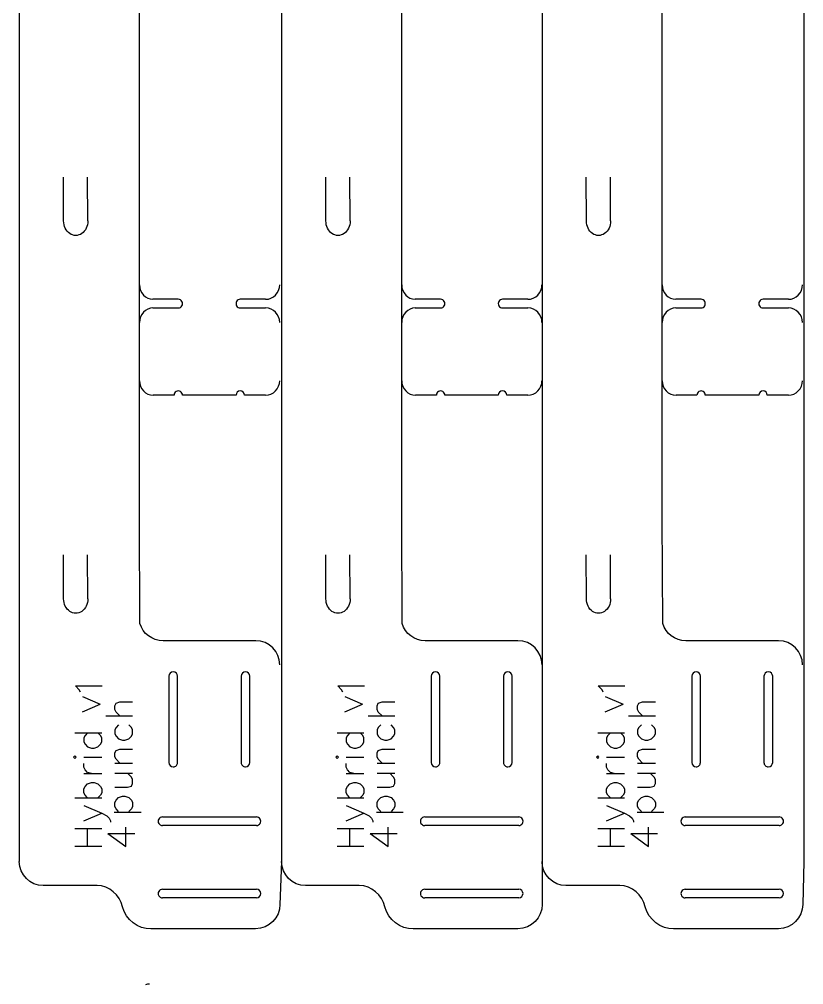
# Model space of a CAD drawing. Extents: x 1 to 598, y -6 to 395.
# Drawn here: x 1.2 to 164, y -5.8 to 194.6 of the extents above; entities that cross this region are included whole.
import ezdxf

# ---------------------------------------------------------------- set-up
doc = ezdxf.new("R2010")
doc.units = 0
doc.layers.add('Layer_1', color=7, linetype='CONTINUOUS')

msp = doc.modelspace()

# ---------------------------------------------------------------- linework, layer by layer
at = {"layer": 'Layer_1', "color": 7}
for p, q in [((26.103021, 91.01707), (26.103021, 341.203314)), ((80.554427, 91.01707), (80.554427, 341.203314)), ((134.63612, 91.01707), (134.63612, 341.203314)), ((1.158685, 216.2699), (1.158685, 28.3218)), ((55.610095, 216.2699), (55.610095, 28.3218)), ((109.69179, 216.2699), (109.69179, 28.3218)), ((164.00678, 216.2699), (164.00678, 28.3218)), ((34.172706, 136.4812), (28.912208, 136.4812)), ((52.292065, 136.4812), (47.031585, 136.4812)), ((88.624117, 136.4812), (83.363617, 136.4812)), ((106.74348, 136.4812), (101.483, 136.4812)), ((142.70581, 136.4812), (137.44531, 136.4812)), ((160.82516, 136.4812), (155.56469, 136.4812)), ((28.912208, 134.68092), (34.172706, 134.68092)), ((47.031585, 134.68092), (52.292065, 134.68092)), ((83.363617, 134.68092), (88.624117, 134.68092)), ((101.483, 134.68092), (106.74348, 134.68092)), ((137.44531, 134.68092), (142.70581, 134.68092)), ((155.56469, 134.68092), (160.82516, 134.68092)), ((33.296909, 116.57725), (28.978777, 116.57725)), ((46.154865, 116.57821), (35.04943, 116.57821)), ((52.292065, 116.57821), (47.908335, 116.57821)), ((87.748317, 116.57725), (83.430187, 116.57725)), ((100.60628, 116.57821), (89.500837, 116.57821)), ((106.74348, 116.57821), (102.35976, 116.57821)), ((141.83001, 116.57725), (137.51188, 116.57725)), ((154.68797, 116.57821), (143.58253, 116.57821)), ((160.82516, 116.57821), (156.44144, 116.57821)), ((26.214278, 69.13773), (26.103021, 91.01707)), ((80.665687, 69.13773), (80.554427, 91.01707)), ((134.74738, 69.13773), (134.63612, 91.01707)), ((50.235085, 65.62403), (31.001543, 65.62403)), ((104.68651, 65.62403), (85.452957, 65.62403)), ((158.76819, 65.62403), (139.53465, 65.62403)), ((1.158685, 28.3218), (1.158685, 19.81511)), ((55.610095, 28.3218), (55.610095, 19.81511)), ((109.69179, 28.3218), (109.69179, 19.81511)), ((164.00678, 28.3218), (164.00678, 19.81511)), ((55.610095, 19.81511), (55.269865, 10.92)), ((109.69179, 19.81511), (109.72129, 10.92)), ((164.00678, 19.81511), (163.80297, 10.92)), ((17.297687, 14.81832), (6.108219, 14.82132)), ((71.749097, 14.81832), (60.559627, 14.82132)), ((125.83079, 14.81832), (114.64132, 14.82132)), ((50.226985, 5.85807), (28.470274, 5.81407)), ((104.67841, 5.85807), (82.921687, 5.81407)), ((158.76009, 5.85807), (137.00338, 5.81407))]:
    msp.add_line(p, q, dxfattribs=at)
at = {"layer": 'Layer_1', "color": 1}
for p, q in [((10.362825, 152.72976), (10.339275, 161.85508)), ((15.392528, 152.72937), (15.345778, 161.85408)), ((64.814237, 152.72977), (64.790637, 161.85509)), ((69.843937, 152.72937), (69.797137, 161.85408)), ((118.89593, 152.72977), (118.87233, 161.85509)), ((123.92563, 152.72937), (123.87893, 161.85408)), ((10.362825, 74.31726), (10.339275, 83.44258)), ((15.392528, 74.31686), (15.345778, 83.44158)), ((64.814237, 74.31726), (64.790637, 83.44258)), ((69.843937, 74.31686), (69.797137, 83.44158)), ((118.89593, 74.31726), (118.87233, 83.44258)), ((123.92563, 74.31686), (123.87893, 83.44158)), ((32.231009, 58.2543), (32.231009, 40.35429)), ((33.130989, 59.15428), (33.130989, 59.15428)), ((34.030996, 40.35429), (34.030996, 58.2543)), ((47.231005, 58.2543), (47.231005, 40.35429)), ((48.131015, 59.15428), (48.131015, 59.15428)), ((49.030995, 40.35429), (49.030995, 58.2543)), ((86.682417, 58.2543), (86.682417, 40.35429)), ((87.582397, 59.15428), (87.582397, 59.15428)), ((88.482407, 40.35429), (88.482407, 58.2543)), ((101.68243, 58.2543), (101.68243, 40.35429)), ((102.58244, 59.15428), (102.58244, 59.15428)), ((103.48242, 40.35429), (103.48242, 58.2543)), ((140.76411, 58.2543), (140.76411, 40.35429)), ((141.66409, 59.15428), (141.66409, 59.15428)), ((142.5641, 40.35429), (142.5641, 58.2543)), ((155.76411, 58.2543), (155.76411, 40.35429)), ((156.66412, 59.15428), (156.66412, 59.15428)), ((157.5641, 40.35429), (157.5641, 58.2543)), ((33.130989, 39.45428), (33.130989, 39.45428)), ((48.131015, 39.45428), (48.131015, 39.45428)), ((87.582397, 39.45428), (87.582397, 39.45428)), ((102.58244, 39.45428), (102.58244, 39.45428)), ((141.66409, 39.45428), (141.66409, 39.45428)), ((156.66412, 39.45428), (156.66412, 39.45428)), ((30.880999, 29.0674), (50.381005, 29.0674)), ((85.332407, 29.0674), (104.83243, 29.0674)), ((139.4141, 29.0674), (158.91411, 29.0674)), ((50.381005, 27.26736), (30.880999, 27.26736)), ((104.83243, 27.26739), (85.332407, 27.26739)), ((158.91411, 27.26739), (139.4141, 27.26739)), ((30.880999, 14.0674), (50.381005, 14.0674)), ((85.332407, 14.0674), (104.83243, 14.0674)), ((139.4141, 14.0674), (158.91411, 14.0674)), ((50.381005, 12.26739), (30.880999, 12.26739)), ((104.83243, 12.26739), (85.332407, 12.26739)), ((158.91411, 12.26739), (139.4141, 12.26739))]:
    msp.add_line(p, q, dxfattribs=at)
at = {"layer": 'Layer_1', "color": 5}
for p, q in [((13.609422, 55.45453), (12.815672, 56.24828)), ((12.815672, 56.24828), (18.371922, 56.24828)), ((68.060837, 55.45453), (67.267087, 56.24828)), ((67.267087, 56.24828), (72.823337, 56.24828)), ((122.14253, 55.45453), (121.34878, 56.24828)), ((121.34878, 56.24828), (126.90503, 56.24828)), ((13.874005, 54.92537), (13.609422, 55.45453)), ((68.325417, 54.92537), (68.060837, 55.45453)), ((122.40711, 54.92537), (122.14253, 55.45453)), ((14.261091, 54.06309), (17.965257, 52.47559)), ((14.261091, 50.88809), (17.965257, 52.47559)), ((20.980661, 52.14081), (21.245244, 52.66995)), ((20.980661, 51.34706), (20.980661, 52.14081)), ((21.245244, 52.66995), (22.038994, 52.93456)), ((22.038994, 52.93456), (24.684827, 52.93456)), ((68.712497, 54.06309), (72.416667, 52.47559)), ((68.712497, 50.88809), (72.416667, 52.47559)), ((75.432067, 52.14081), (75.696657, 52.66998)), ((75.432067, 51.34706), (75.432067, 52.14081)), ((75.696657, 52.66998), (76.490407, 52.93456)), ((76.490407, 52.93456), (79.136237, 52.93456)), ((122.79419, 54.06309), (126.49836, 52.47559)), ((122.79419, 50.88809), (126.49836, 52.47559)), ((129.51376, 52.14081), (129.77835, 52.66998)), ((129.51376, 51.34706), (129.51376, 52.14081)), ((129.77835, 52.66998), (130.5721, 52.93456)), ((130.5721, 52.93456), (133.21793, 52.93456)), ((21.245244, 50.8179), (20.980661, 51.34706)), ((22.038994, 50.02415), (21.245244, 50.8179)), ((75.696657, 50.8179), (75.432067, 51.34706)), ((76.490407, 50.02415), (75.696657, 50.8179)), ((129.77835, 50.8179), (129.51376, 51.34706)), ((130.5721, 50.02415), (129.77835, 50.8179)), ((19.128577, 50.02415), (24.684827, 50.02415)), ((21.774411, 48.17206), (21.245244, 47.6429)), ((24.420244, 47.6429), (23.891077, 48.17206)), ((73.579987, 50.02415), (79.136237, 50.02415)), ((76.225817, 48.17206), (75.696657, 47.6429)), ((78.871657, 47.6429), (78.342487, 48.17206)), ((127.66168, 50.02415), (133.21793, 50.02415)), ((130.30751, 48.17206), (129.77835, 47.6429)), ((132.95335, 47.6429), (132.42418, 48.17206)), ((12.704441, 46.51188), (18.260691, 46.51188)), ((15.350274, 46.51188), (14.821108, 45.98272)), ((17.996108, 45.98272), (17.466941, 46.51188)), ((21.245244, 47.6429), (20.980661, 47.1137)), ((20.980661, 47.1137), (20.980661, 46.31995)), ((20.980661, 46.31995), (21.245244, 45.79081)), ((24.684827, 47.1137), (24.420244, 47.6429)), ((24.420244, 45.79081), (24.684827, 46.31995)), ((24.684827, 46.31995), (24.684827, 47.1137)), ((67.155847, 46.51188), (72.712097, 46.51188)), ((69.801687, 46.51188), (69.272517, 45.98272)), ((72.447517, 45.98272), (71.918347, 46.51188)), ((75.696657, 47.6429), (75.432067, 47.11373)), ((75.432067, 47.11373), (75.432067, 46.31998)), ((75.432067, 46.31998), (75.696657, 45.79081)), ((79.136237, 47.11373), (78.871657, 47.6429)), ((78.871657, 45.79081), (79.136237, 46.31998)), ((79.136237, 46.31998), (79.136237, 47.11373)), ((121.23754, 46.51188), (126.79379, 46.51188)), ((123.88338, 46.51188), (123.35421, 45.98272)), ((126.52921, 45.98272), (126.00004, 46.51188)), ((129.77835, 47.6429), (129.51376, 47.11373)), ((129.51376, 47.11373), (129.51376, 46.31998)), ((129.51376, 46.31998), (129.77835, 45.79081)), ((133.21793, 47.11373), (132.95335, 47.6429)), ((132.95335, 45.79081), (133.21793, 46.31998)), ((133.21793, 46.31998), (133.21793, 47.11373)), ((14.821108, 45.98272), (14.556524, 45.45352)), ((14.556524, 45.45352), (14.556524, 44.65977)), ((14.556524, 44.65977), (14.821108, 44.13063)), ((14.821108, 44.13063), (15.350274, 43.60147)), ((17.466941, 43.60147), (17.996108, 44.13063)), ((18.260691, 45.45352), (17.996108, 45.98272)), ((17.996108, 44.13063), (18.260691, 44.65977)), ((18.260691, 44.65977), (18.260691, 45.45352)), ((21.245244, 45.79081), (21.774411, 45.26165)), ((21.774411, 45.26165), (22.568161, 44.99706)), ((22.568161, 44.99706), (23.097327, 44.99706)), ((23.097327, 44.99706), (23.891077, 45.26165)), ((23.891077, 45.26165), (24.420244, 45.79081)), ((69.272517, 45.98272), (69.007937, 45.45355)), ((69.007937, 45.45355), (69.007937, 44.6598)), ((69.007937, 44.6598), (69.272517, 44.13063)), ((69.272517, 44.13063), (69.801687, 43.60147)), ((71.918347, 43.60147), (72.447517, 44.13063)), ((72.712097, 45.45355), (72.447517, 45.98272)), ((72.447517, 44.13063), (72.712097, 44.6598)), ((72.712097, 44.6598), (72.712097, 45.45355)), ((75.696657, 45.79081), (76.225817, 45.26165)), ((76.225817, 45.26165), (77.019567, 44.99706)), ((77.019567, 44.99706), (77.548737, 44.99706)), ((77.548737, 44.99706), (78.342487, 45.26165)), ((78.342487, 45.26165), (78.871657, 45.79081)), ((123.35421, 45.98272), (123.08963, 45.45355)), ((123.08963, 45.45355), (123.08963, 44.6598)), ((123.08963, 44.6598), (123.35421, 44.13063)), ((123.35421, 44.13063), (123.88338, 43.60147)), ((126.00004, 43.60147), (126.52921, 44.13063)), ((126.79379, 45.45355), (126.52921, 45.98272)), ((126.52921, 44.13063), (126.79379, 44.6598)), ((126.79379, 44.6598), (126.79379, 45.45355)), ((129.77835, 45.79081), (130.30751, 45.26165)), ((130.30751, 45.26165), (131.10126, 44.99706)), ((131.10126, 44.99706), (131.63043, 44.99706)), ((131.63043, 44.99706), (132.42418, 45.26165)), ((132.42418, 45.26165), (132.95335, 45.79081)), ((15.350274, 43.60147), (16.144024, 43.33688)), ((16.144024, 43.33688), (16.673191, 43.33688)), ((16.673191, 43.33688), (17.466941, 43.60147)), ((20.980661, 42.3512), (21.245244, 42.8804)), ((20.980661, 41.55745), (20.980661, 42.3512)), ((21.245244, 42.8804), (22.038994, 43.14495)), ((22.038994, 43.14495), (24.684827, 43.14495)), ((69.801687, 43.60147), (70.595437, 43.33688)), ((70.595437, 43.33688), (71.124597, 43.33688)), ((71.124597, 43.33688), (71.918347, 43.60147)), ((75.432067, 42.35123), (75.696657, 42.8804)), ((75.432067, 41.55748), (75.432067, 42.35123)), ((75.696657, 42.8804), (76.490407, 43.14498)), ((76.490407, 43.14498), (79.136237, 43.14498)), ((123.88338, 43.60147), (124.67713, 43.33688)), ((124.67713, 43.33688), (125.20629, 43.33688)), ((125.20629, 43.33688), (126.00004, 43.60147)), ((129.51376, 42.35123), (129.77835, 42.8804)), ((129.51376, 41.55748), (129.51376, 42.35123)), ((129.77835, 42.8804), (130.5721, 43.14498)), ((130.5721, 43.14498), (133.21793, 43.14498)), ((12.704441, 41.74938), (12.439858, 41.48477)), ((12.439858, 41.48477), (12.704441, 41.22022)), ((12.969024, 41.48477), (12.704441, 41.74938)), ((12.704441, 41.22022), (12.969024, 41.48477)), ((14.556524, 41.48477), (18.260691, 41.48477)), ((14.556524, 39.36813), (14.556524, 40.16188)), ((21.245244, 41.02831), (20.980661, 41.55745)), ((20.980661, 40.23456), (24.684827, 40.23456)), ((22.038994, 40.23456), (21.245244, 41.02831)), ((67.155847, 41.74938), (66.891267, 41.4848)), ((66.891267, 41.4848), (67.155847, 41.22022)), ((67.420437, 41.4848), (67.155847, 41.74938)), ((67.155847, 41.22022), (67.420437, 41.4848)), ((69.007937, 41.4848), (72.712097, 41.4848)), ((69.007937, 39.36813), (69.007937, 40.16188)), ((75.696657, 41.02831), (75.432067, 41.55748)), ((75.432067, 40.23456), (79.136237, 40.23456)), ((76.490407, 40.23456), (75.696657, 41.02831)), ((121.23754, 41.74938), (120.97296, 41.4848)), ((120.97296, 41.4848), (121.23754, 41.22022)), ((121.50213, 41.4848), (121.23754, 41.74938)), ((121.23754, 41.22022), (121.50213, 41.4848)), ((123.08963, 41.4848), (126.79379, 41.4848)), ((123.08963, 39.36813), (123.08963, 40.16188)), ((129.77835, 41.02831), (129.51376, 41.55748)), ((129.51376, 40.23456), (133.21793, 40.23456)), ((130.5721, 40.23456), (129.77835, 41.02831)), ((14.821108, 38.83897), (14.556524, 39.36813)), ((15.350274, 38.30977), (14.821108, 38.83897)), ((16.144024, 38.04522), (15.350274, 38.30977)), ((20.980661, 38.1179), (24.684827, 38.1179)), ((24.420244, 37.32415), (23.626494, 38.1179)), ((69.272517, 38.83897), (69.007937, 39.36813)), ((69.801687, 38.3098), (69.272517, 38.83897)), ((70.595437, 38.04522), (69.801687, 38.3098)), ((75.432067, 38.1179), (79.136237, 38.1179)), ((78.871657, 37.32415), (78.077907, 38.1179)), ((123.35421, 38.83897), (123.08963, 39.36813)), ((123.88338, 38.3098), (123.35421, 38.83897)), ((124.67713, 38.04522), (123.88338, 38.3098)), ((129.51376, 38.1179), (133.21793, 38.1179)), ((132.95335, 37.32415), (132.1596, 38.1179)), ((14.556524, 38.04522), (18.260691, 38.04522)), ((15.350274, 35.92852), (16.144024, 36.19313)), ((16.144024, 36.19313), (16.673191, 36.19313)), ((16.673191, 36.19313), (17.466941, 35.92852)), ((24.684827, 36.79495), (24.420244, 37.32415)), ((24.684827, 36.0012), (24.684827, 36.79495)), ((69.007937, 38.04522), (72.712097, 38.04522)), ((69.801687, 35.92855), (70.595437, 36.19313)), ((70.595437, 36.19313), (71.124597, 36.19313)), ((71.124597, 36.19313), (71.918347, 35.92855)), ((79.136237, 36.79498), (78.871657, 37.32415)), ((79.136237, 36.00123), (79.136237, 36.79498)), ((123.08963, 38.04522), (126.79379, 38.04522)), ((123.88338, 35.92855), (124.67713, 36.19313)), ((124.67713, 36.19313), (125.20629, 36.19313)), ((125.20629, 36.19313), (126.00004, 35.92855)), ((133.21793, 36.79498), (132.95335, 37.32415)), ((133.21793, 36.00123), (133.21793, 36.79498)), ((14.556524, 34.87022), (14.821108, 35.39938)), ((14.556524, 34.07647), (14.556524, 34.87022)), ((14.821108, 33.54727), (14.556524, 34.07647)), ((14.821108, 35.39938), (15.350274, 35.92852)), ((17.466941, 35.92852), (17.996108, 35.39938)), ((17.996108, 35.39938), (18.260691, 34.87022)), ((18.260691, 34.07647), (17.996108, 33.54727)), ((18.260691, 34.87022), (18.260691, 34.07647)), ((20.980661, 35.20745), (23.626494, 35.20745)), ((23.626494, 35.20745), (24.420244, 35.47206)), ((24.420244, 35.47206), (24.684827, 36.0012)), ((69.007937, 34.87022), (69.272517, 35.39938)), ((69.007937, 34.07647), (69.007937, 34.87022)), ((69.272517, 33.5473), (69.007937, 34.07647)), ((69.272517, 35.39938), (69.801687, 35.92855)), ((71.918347, 35.92855), (72.447517, 35.39938)), ((72.447517, 35.39938), (72.712097, 34.87022)), ((72.712097, 34.07647), (72.447517, 33.5473)), ((72.712097, 34.87022), (72.712097, 34.07647)), ((75.432067, 35.20748), (78.077907, 35.20748)), ((78.077907, 35.20748), (78.871657, 35.47206)), ((78.871657, 35.47206), (79.136237, 36.00123)), ((123.08963, 34.87022), (123.35421, 35.39938)), ((123.08963, 34.07647), (123.08963, 34.87022)), ((123.35421, 33.5473), (123.08963, 34.07647)), ((123.35421, 35.39938), (123.88338, 35.92855)), ((126.00004, 35.92855), (126.52921, 35.39938)), ((126.52921, 35.39938), (126.79379, 34.87022)), ((126.79379, 34.07647), (126.52921, 33.5473)), ((126.79379, 34.87022), (126.79379, 34.07647)), ((129.51376, 35.20748), (132.1596, 35.20748)), ((132.1596, 35.20748), (132.95335, 35.47206)), ((132.95335, 35.47206), (133.21793, 36.00123)), ((12.704441, 33.01813), (18.260691, 33.01813)), ((15.350274, 33.01813), (14.821108, 33.54727)), ((17.996108, 33.54727), (17.466941, 33.01813)), ((20.980661, 32.03245), (21.245244, 32.56165)), ((21.245244, 32.56165), (21.774411, 33.09081)), ((21.774411, 33.09081), (22.568161, 33.3554)), ((22.568161, 33.3554), (23.097327, 33.3554)), ((23.097327, 33.3554), (23.891077, 33.09081)), ((23.891077, 33.09081), (24.420244, 32.56165)), ((24.420244, 32.56165), (24.684827, 32.03245)), ((67.155847, 33.01813), (72.712097, 33.01813)), ((69.801687, 33.01813), (69.272517, 33.5473)), ((72.447517, 33.5473), (71.918347, 33.01813)), ((75.432067, 32.03248), (75.696657, 32.56165)), ((75.696657, 32.56165), (76.225817, 33.09081)), ((76.225817, 33.09081), (77.019567, 33.3554)), ((77.019567, 33.3554), (77.548737, 33.3554)), ((77.548737, 33.3554), (78.342487, 33.09081)), ((78.342487, 33.09081), (78.871657, 32.56165)), ((78.871657, 32.56165), (79.136237, 32.03248)), ((121.23754, 33.01813), (126.79379, 33.01813)), ((123.88338, 33.01813), (123.35421, 33.5473)), ((126.52921, 33.5473), (126.00004, 33.01813)), ((129.51376, 32.03248), (129.77835, 32.56165)), ((129.77835, 32.56165), (130.30751, 33.09081)), ((130.30751, 33.09081), (131.10126, 33.3554)), ((131.10126, 33.3554), (131.63043, 33.3554)), ((131.63043, 33.3554), (132.42418, 33.09081)), ((132.42418, 33.09081), (132.95335, 32.56165)), ((132.95335, 32.56165), (133.21793, 32.03248)), ((14.556524, 31.43063), (18.260691, 29.84313)), ((20.86943, 30.06914), (26.42568, 30.06914)), ((20.980661, 31.2387), (20.980661, 32.03245)), ((21.245244, 30.70956), (20.980661, 31.2387)), ((21.774411, 30.1804), (21.245244, 30.70956)), ((24.420244, 30.70956), (23.891077, 30.1804)), ((24.684827, 31.2387), (24.420244, 30.70956)), ((24.684827, 32.03245), (24.684827, 31.2387)), ((69.007937, 31.43063), (72.712097, 29.84313)), ((75.320837, 30.06914), (80.877087, 30.06914)), ((75.432067, 31.23873), (75.432067, 32.03248)), ((75.696657, 30.70956), (75.432067, 31.23873)), ((76.225817, 30.1804), (75.696657, 30.70956)), ((78.871657, 30.70956), (78.342487, 30.1804)), ((79.136237, 31.23873), (78.871657, 30.70956)), ((79.136237, 32.03248), (79.136237, 31.23873)), ((123.08963, 31.43063), (126.79379, 29.84313)), ((129.40253, 30.06914), (134.95878, 30.06914)), ((129.51376, 31.23873), (129.51376, 32.03248)), ((129.77835, 30.70956), (129.51376, 31.23873)), ((130.30751, 30.1804), (129.77835, 30.70956)), ((132.95335, 30.70956), (132.42418, 30.1804)), ((133.21793, 31.23873), (132.95335, 30.70956)), ((133.21793, 32.03248), (133.21793, 31.23873)), ((14.556524, 28.25563), (18.260691, 29.84313)), ((18.260691, 29.84313), (19.319024, 29.31397)), ((19.319024, 29.31397), (19.848191, 28.78477)), ((19.848191, 28.78477), (20.112774, 28.25563)), ((20.112774, 28.25563), (20.112774, 27.99102)), ((69.007937, 28.25563), (72.712097, 29.84313)), ((72.712097, 29.84313), (73.770437, 29.31397)), ((73.770437, 29.31397), (74.299597, 28.7848)), ((74.299597, 28.7848), (74.564187, 28.25563)), ((74.564187, 28.25563), (74.564187, 27.99105)), ((123.08963, 28.25563), (126.79379, 29.84313)), ((126.79379, 29.84313), (127.85213, 29.31397)), ((127.85213, 29.31397), (128.38129, 28.7848)), ((128.38129, 28.7848), (128.64588, 28.25563)), ((128.64588, 28.25563), (128.64588, 27.99105)), ((12.704441, 26.66813), (18.260691, 26.66813)), ((15.350274, 22.96397), (15.350274, 26.66813)), ((23.277694, 22.94917), (23.277694, 26.91792)), ((67.155847, 26.66813), (72.712097, 26.66813)), ((69.801687, 22.96397), (69.801687, 26.66813)), ((77.729107, 22.9492), (77.729107, 26.91795)), ((121.23754, 26.66813), (126.79379, 26.66813)), ((123.88338, 22.96397), (123.88338, 26.66813)), ((131.8108, 22.9492), (131.8108, 26.91795)), ((19.573527, 25.59503), (23.277694, 22.94917)), ((19.573527, 25.59503), (25.129777, 25.59503)), ((74.024937, 25.59503), (77.729107, 22.9492)), ((74.024937, 25.59503), (79.581187, 25.59503)), ((128.10663, 25.59503), (131.8108, 22.9492)), ((128.10663, 25.59503), (133.66288, 25.59503)), ((12.704441, 22.96397), (18.260691, 22.96397)), ((67.155847, 22.96397), (72.712097, 22.96397)), ((121.23754, 22.96397), (126.79379, 22.96397))]:
    msp.add_line(p, q, dxfattribs=at)
at = {"layer": 'Layer_1', "color": 1}
for points in [[(11.620099, 150.12732), (10.841985, 150.66376), (10.362825, 151.65518), (10.362825, 152.7281)], [(15.392528, 152.72807), (15.392528, 151.65513), (14.913183, 150.66376), (14.135043, 150.12732)], [(66.071507, 150.12732), (65.293397, 150.66377), (64.814237, 151.65519), (64.814237, 152.7281)], [(69.843937, 152.72807), (69.843937, 151.65513), (69.364597, 150.66377), (68.586457, 150.12732)], [(120.1532, 150.12732), (119.37509, 150.66377), (118.89593, 151.65519), (118.89593, 152.7281)], [(123.92563, 152.72807), (123.92563, 151.65513), (123.44629, 150.66377), (122.66815, 150.12732)], [(14.135043, 150.12732), (13.35693, 149.59085), (12.398239, 149.59085), (11.620099, 150.12732)], [(68.586457, 150.12732), (67.808337, 149.59085), (66.849647, 149.59085), (66.071507, 150.12732)], [(122.66815, 150.12732), (121.89003, 149.59085), (120.93134, 149.59085), (120.1532, 150.12732)], [(11.620099, 71.71482), (10.841959, 72.25126), (10.362825, 73.24268), (10.362825, 74.31559)], [(15.392528, 74.31554), (15.392528, 73.24263), (14.913183, 72.25126), (14.135043, 71.71482)], [(66.071507, 71.71482), (65.293367, 72.25126), (64.814237, 73.24268), (64.814237, 74.31559)], [(69.843937, 74.31554), (69.843937, 73.24263), (69.364597, 72.25126), (68.586457, 71.71482)], [(120.1532, 71.71482), (119.37506, 72.25126), (118.89593, 73.24268), (118.89593, 74.31559)], [(123.92563, 74.31554), (123.92563, 73.24263), (123.44629, 72.25126), (122.66815, 71.71482)], [(14.135043, 71.71482), (13.35693, 71.17835), (12.398239, 71.17835), (11.620099, 71.71482)], [(68.586457, 71.71482), (67.808337, 71.17835), (66.849647, 71.17835), (66.071507, 71.71482)], [(122.66815, 71.71482), (121.89003, 71.17835), (120.93134, 71.17835), (120.1532, 71.71482)], [(33.130989, 59.15428), (32.633943, 59.15426), (32.231009, 58.75132), (32.231009, 58.2543)], [(34.030996, 58.2543), (34.030969, 58.75135), (33.628035, 59.15428), (33.130989, 59.15428)], [(48.131015, 59.15428), (47.633965, 59.15428), (47.231005, 58.75135), (47.231005, 58.2543)], [(49.030995, 58.2543), (49.030965, 58.75132), (48.628035, 59.15426), (48.131015, 59.15428)], [(87.582397, 59.15428), (87.085357, 59.15426), (86.682417, 58.75132), (86.682417, 58.2543)], [(88.482407, 58.2543), (88.482377, 58.75135), (88.079447, 59.15428), (87.582397, 59.15428)], [(102.58244, 59.15428), (102.08539, 59.15428), (101.68243, 58.75135), (101.68243, 58.2543)], [(103.48242, 58.2543), (103.48239, 58.75132), (103.07946, 59.15426), (102.58244, 59.15428)], [(141.66409, 59.15428), (141.16705, 59.15426), (140.76411, 58.75132), (140.76411, 58.2543)], [(142.5641, 58.2543), (142.56407, 58.75135), (142.16114, 59.15428), (141.66409, 59.15428)], [(156.66412, 59.15428), (156.16707, 59.15428), (155.76411, 58.75135), (155.76411, 58.2543)], [(157.5641, 58.2543), (157.56407, 58.75132), (157.16114, 59.15426), (156.66412, 59.15428)], [(32.231009, 40.35429), (32.231009, 39.85721), (32.633943, 39.45428), (33.130989, 39.45428)], [(33.767391, 39.71786), (33.936169, 39.88666), (34.030996, 40.11558), (34.030996, 40.35429)], [(47.231005, 40.35429), (47.231005, 40.11558), (47.325805, 39.88666), (47.494605, 39.71786)], [(48.131015, 39.45428), (48.628055, 39.45428), (49.030995, 39.85721), (49.030995, 40.35429)], [(86.682417, 40.35429), (86.682417, 39.85721), (87.085357, 39.45428), (87.582397, 39.45428)], [(88.218797, 39.71788), (88.387577, 39.88666), (88.482407, 40.11558), (88.482407, 40.35429)], [(101.68243, 40.35429), (101.68243, 40.11558), (101.77723, 39.88666), (101.94603, 39.71788)], [(102.58244, 39.45428), (103.07948, 39.45428), (103.48242, 39.85721), (103.48242, 40.35429)], [(140.76411, 40.35429), (140.76411, 39.85721), (141.16705, 39.45428), (141.66409, 39.45428)], [(142.30049, 39.71788), (142.46927, 39.88666), (142.5641, 40.11558), (142.5641, 40.35429)], [(155.76411, 40.35429), (155.76411, 40.11558), (155.85891, 39.88666), (156.02771, 39.71788)], [(156.66412, 39.45428), (157.16116, 39.45428), (157.5641, 39.85721), (157.5641, 40.35429)], [(33.130989, 39.45428), (33.369669, 39.45425), (33.598587, 39.54908), (33.767391, 39.71786)], [(47.494605, 39.71786), (47.663385, 39.54908), (47.892305, 39.45425), (48.131015, 39.45428)], [(87.582397, 39.45428), (87.821077, 39.45428), (88.049997, 39.54908), (88.218797, 39.71788)], [(101.94603, 39.71788), (102.11481, 39.54908), (102.34373, 39.45428), (102.58244, 39.45428)], [(141.66409, 39.45428), (141.90277, 39.45428), (142.13169, 39.54908), (142.30049, 39.71788)], [(156.02771, 39.71788), (156.19649, 39.54908), (156.42541, 39.45428), (156.66412, 39.45428)], [(30.101563, 28.61737), (29.940802, 28.33892), (29.940802, 27.99584), (30.101563, 27.71739)], [(30.880999, 29.0674), (30.559451, 29.0674), (30.262323, 28.89584), (30.101563, 28.61737)], [(51.160415, 28.61737), (50.999655, 28.89584), (50.702525, 29.0674), (50.381005, 29.0674)], [(51.160415, 27.71739), (51.321195, 27.99584), (51.321195, 28.33892), (51.160415, 28.61737)], [(84.552977, 28.6174), (84.392217, 28.33892), (84.392217, 27.99584), (84.552977, 27.71739)], [(85.332407, 29.0674), (85.010857, 29.0674), (84.713737, 28.89584), (84.552977, 28.6174)], [(105.61184, 28.6174), (105.45107, 28.89584), (105.15395, 29.0674), (104.83243, 29.0674)], [(105.61184, 27.71739), (105.77262, 27.99584), (105.77262, 28.33892), (105.61184, 28.6174)], [(138.63467, 28.6174), (138.47391, 28.33892), (138.47391, 27.99584), (138.63467, 27.71739)], [(139.4141, 29.0674), (139.09255, 29.0674), (138.79543, 28.89584), (138.63467, 28.6174)], [(159.69352, 28.6174), (159.53275, 28.89584), (159.23563, 29.0674), (158.91411, 29.0674)], [(159.69352, 27.71739), (159.8543, 27.99584), (159.8543, 28.33892), (159.69352, 28.6174)], [(30.101563, 27.71739), (30.262323, 27.43892), (30.559451, 27.26736), (30.880999, 27.26736)], [(50.381005, 27.26736), (50.702525, 27.26736), (50.999655, 27.43892), (51.160415, 27.71739)], [(84.552977, 27.71739), (84.713737, 27.43892), (85.010857, 27.26739), (85.332407, 27.26739)], [(104.83243, 27.26739), (105.15395, 27.26739), (105.45107, 27.43892), (105.61184, 27.71739)], [(138.63467, 27.71739), (138.79543, 27.43892), (139.09255, 27.26739), (139.4141, 27.26739)], [(158.91411, 27.26739), (159.23563, 27.26739), (159.53275, 27.43892), (159.69352, 27.71739)], [(30.880999, 14.0674), (30.559451, 14.0674), (30.262323, 13.89585), (30.101563, 13.6174)], [(51.281005, 13.1674), (51.281005, 13.66444), (50.878045, 14.0674), (50.381005, 14.0674)], [(85.332407, 14.0674), (85.010857, 14.0674), (84.713737, 13.89585), (84.552977, 13.6174)], [(105.73243, 13.1674), (105.73243, 13.66444), (105.32947, 14.0674), (104.83243, 14.0674)], [(139.4141, 14.0674), (139.09255, 14.0674), (138.79543, 13.89585), (138.63467, 13.6174)], [(159.81411, 13.1674), (159.81411, 13.66444), (159.41115, 14.0674), (158.91411, 14.0674)], [(30.101563, 13.6174), (29.940802, 13.33893), (29.940802, 12.99584), (30.101563, 12.71739)], [(30.101563, 12.71739), (30.262323, 12.43892), (30.559451, 12.26739), (30.880999, 12.26739)], [(50.381005, 12.26739), (50.878045, 12.26739), (51.281005, 12.67032), (51.281005, 13.1674)], [(84.552977, 13.6174), (84.392217, 13.33893), (84.392217, 12.99584), (84.552977, 12.71739)], [(84.552977, 12.71739), (84.713737, 12.43892), (85.010857, 12.26739), (85.332407, 12.26739)], [(104.83243, 12.26739), (105.32947, 12.26739), (105.73243, 12.67032), (105.73243, 13.1674)], [(138.63467, 13.6174), (138.47391, 13.33893), (138.47391, 12.99584), (138.63467, 12.71739)], [(138.63467, 12.71739), (138.79543, 12.43892), (139.09255, 12.26739), (139.4141, 12.26739)], [(158.91411, 12.26739), (159.41115, 12.26739), (159.81411, 12.67032), (159.81411, 13.1674)]]:
    msp.add_open_spline(points, degree=3, dxfattribs=at)
at = {"layer": 'Layer_1', "color": 7}
for points in [[(26.098628, 139.48403), (26.098628, 137.82592), (27.359394, 136.48175), (28.914615, 136.48175)], [(54.358565, 137.36001), (54.906625, 137.9227), (55.214545, 138.68588), (55.214545, 139.48165)], [(80.550037, 139.48404), (80.550037, 137.82592), (81.810807, 136.48175), (83.366027, 136.48176)], [(108.80999, 137.36001), (109.35804, 137.92271), (109.66597, 138.68588), (109.66597, 139.48165)], [(134.63173, 139.48404), (134.63173, 137.82592), (135.8925, 136.48175), (137.44772, 136.48176)], [(162.89167, 137.36001), (163.43972, 137.92271), (163.74765, 138.68588), (163.74765, 139.48165)], [(34.931981, 136.03113), (34.775374, 136.30963), (34.48592, 136.4812), (34.172706, 136.4812)], [(47.031585, 136.4812), (46.718345, 136.4812), (46.428925, 136.30963), (46.272285, 136.03113)], [(52.292065, 136.4812), (53.067135, 136.4812), (53.810475, 136.79731), (54.358565, 137.36001)], [(89.383387, 136.03113), (89.226787, 136.30963), (88.937327, 136.4812), (88.624117, 136.4812)], [(101.483, 136.4812), (101.16976, 136.4812), (100.88033, 136.30963), (100.7237, 136.03113)], [(106.74348, 136.4812), (107.51856, 136.4812), (108.2619, 136.79732), (108.80999, 137.36001)], [(143.46508, 136.03113), (143.30848, 136.30963), (143.01902, 136.4812), (142.70581, 136.4812)], [(155.56469, 136.4812), (155.25145, 136.4812), (154.96202, 136.30963), (154.80539, 136.03113)], [(160.82516, 136.4812), (161.60024, 136.4812), (162.34358, 136.79732), (162.89167, 137.36001)], [(28.914615, 134.68039), (28.167749, 134.68039), (27.451496, 134.36408), (26.923388, 133.80103)], [(34.172706, 134.68092), (34.48592, 134.68092), (34.775374, 134.85249), (34.931981, 135.13099)], [(34.931981, 135.13099), (35.088588, 135.40949), (35.088588, 135.75263), (34.931981, 136.03113)], [(46.272285, 136.03113), (46.115685, 135.75263), (46.115685, 135.40949), (46.272285, 135.13099)], [(46.272285, 135.13099), (46.428925, 134.85249), (46.718345, 134.68092), (47.031585, 134.68092)], [(55.214545, 131.68049), (55.214515, 133.33759), (53.906095, 134.68092), (52.292065, 134.68092)], [(83.366027, 134.68039), (82.619157, 134.6804), (81.902907, 134.36408), (81.374797, 133.80104)], [(88.624117, 134.68092), (88.937327, 134.68092), (89.226787, 134.85249), (89.383387, 135.13099)], [(89.383387, 135.13099), (89.539997, 135.4095), (89.539997, 135.75263), (89.383387, 136.03113)], [(100.7237, 136.03113), (100.56709, 135.75263), (100.56709, 135.4095), (100.7237, 135.13099)], [(100.7237, 135.13099), (100.88033, 134.85249), (101.16976, 134.68092), (101.483, 134.68092)], [(109.66597, 131.68049), (109.66594, 133.33759), (108.35752, 134.68093), (106.74348, 134.68092)], [(137.44772, 134.68039), (136.70085, 134.6804), (135.9846, 134.36408), (135.45649, 133.80104)], [(142.70581, 134.68092), (143.01902, 134.68092), (143.30848, 134.85249), (143.46508, 135.13099)], [(143.46508, 135.13099), (143.62169, 135.4095), (143.62169, 135.75263), (143.46508, 136.03113)], [(154.80539, 136.03113), (154.64878, 135.75263), (154.64878, 135.4095), (154.80539, 135.13099)], [(154.80539, 135.13099), (154.96202, 134.85249), (155.25145, 134.68092), (155.56469, 134.68092)], [(163.74765, 131.68049), (163.74762, 133.33759), (162.4392, 134.68093), (160.82516, 134.68092)], [(26.923388, 133.80103), (26.395306, 133.23799), (26.098628, 132.47435), (26.098628, 131.67808)], [(81.374797, 133.80104), (80.846717, 133.238), (80.550037, 132.47435), (80.550037, 131.67809)], [(135.45649, 133.80104), (134.92841, 133.238), (134.63173, 132.47435), (134.63173, 131.67809)], [(26.100057, 119.57961), (26.100031, 117.92147), (27.388896, 116.57725), (28.978777, 116.57725)], [(54.358565, 117.45702), (54.906625, 118.01971), (55.214545, 118.78287), (55.214545, 119.57866)], [(80.551467, 119.57961), (80.551437, 117.92147), (81.840307, 116.57725), (83.430187, 116.57725)], [(108.80999, 117.45702), (109.35804, 118.01971), (109.66597, 118.78287), (109.66597, 119.57866)], [(134.63316, 119.57961), (134.63313, 117.92147), (135.922, 116.57725), (137.51188, 116.57725)], [(162.89167, 117.45702), (163.43972, 118.01971), (163.74765, 118.78287), (163.74765, 119.57866)], [(33.734292, 117.35775), (33.463041, 117.19693), (33.29593, 116.89978), (33.29593, 116.57821)], [(34.611042, 117.35775), (34.339791, 117.51853), (34.005569, 117.51853), (33.734292, 117.35775)], [(35.049403, 116.57821), (35.049403, 116.89978), (34.882319, 117.19693), (34.611042, 117.35775)], [(47.031585, 117.47461), (46.548805, 117.47461), (46.156845, 117.07388), (46.154865, 116.57821)], [(47.908335, 116.57821), (47.905335, 117.07388), (47.514405, 117.47461), (47.031585, 117.47461)], [(52.292065, 116.57821), (53.067135, 116.57821), (53.810475, 116.8943), (54.358565, 117.45702)], [(88.185707, 117.35775), (87.914447, 117.19693), (87.747337, 116.89978), (87.747337, 116.57821)], [(89.062457, 117.35775), (88.791197, 117.51853), (88.456977, 117.51853), (88.185707, 117.35775)], [(89.500817, 116.57821), (89.500817, 116.89978), (89.333727, 117.19693), (89.062457, 117.35775)], [(101.483, 117.47461), (101.00022, 117.47461), (100.60826, 117.07388), (100.60628, 116.57821)], [(102.35976, 116.57821), (102.35676, 117.07388), (101.96582, 117.47461), (101.483, 117.47461)], [(106.74348, 116.57821), (107.51856, 116.57821), (108.2619, 116.8943), (108.80999, 117.45702)], [(142.2674, 117.35775), (141.99614, 117.19693), (141.82903, 116.89978), (141.82903, 116.57821)], [(143.14415, 117.35775), (142.87289, 117.51853), (142.53867, 117.51853), (142.2674, 117.35775)], [(143.58251, 116.57821), (143.58251, 116.89978), (143.41542, 117.19693), (143.14415, 117.35775)], [(155.56469, 117.47461), (155.08191, 117.47461), (154.68995, 117.07388), (154.68797, 116.57821)], [(156.44144, 116.57821), (156.43844, 117.07388), (156.0475, 117.47461), (155.56469, 117.47461)], [(160.82516, 116.57821), (161.60024, 116.57821), (162.34358, 116.8943), (162.89167, 117.45702)], [(31.001543, 65.61906), (28.725041, 65.61906), (26.816443, 67.12644), (26.207504, 69.20075)], [(85.452957, 65.61906), (83.176457, 65.61906), (81.267857, 67.12644), (80.658917, 69.20075)], [(139.53465, 65.61906), (137.25815, 65.61906), (135.34955, 67.12644), (134.74061, 69.20075)], [(55.235335, 60.62362), (55.235335, 63.39367), (53.005085, 65.62403), (50.235085, 65.62403)], [(109.68676, 60.62365), (109.68676, 63.39367), (107.45651, 65.62403), (104.68651, 65.62403)], [(163.76844, 60.62365), (163.76844, 63.39367), (161.53819, 65.62403), (158.76819, 65.62403)], [(6.158966, 14.81464), (3.388964, 14.81464), (1.159241, 17.04431), (1.159241, 19.81434)], [(60.610377, 14.81464), (57.840375, 14.81464), (55.610655, 17.04431), (55.610655, 19.81434)], [(114.69207, 14.81464), (111.92207, 14.81464), (109.69235, 17.04431), (109.69235, 19.81434)], [(22.582422, 10.38747), (22.023807, 12.84016), (19.804006, 14.84964), (17.297687, 14.81832)], [(77.033837, 10.38747), (76.475217, 12.84016), (74.255417, 14.84964), (71.749097, 14.81832)], [(131.11553, 10.38747), (130.55691, 12.84016), (128.33711, 14.84964), (125.83079, 14.81832)], [(28.470274, 5.81407), (25.853598, 5.79047), (23.261925, 7.71468), (22.582422, 10.38747)], [(55.269865, 10.92), (55.269865, 8.15), (53.039645, 5.91982), (50.226985, 5.85807)], [(82.921687, 5.81407), (80.305007, 5.79047), (77.713337, 7.71468), (77.033837, 10.38747)], [(109.72129, 10.92), (109.72129, 8.15), (107.49106, 5.91982), (104.67841, 5.85807)], [(137.00338, 5.81407), (134.3867, 5.79047), (131.79503, 7.71468), (131.11553, 10.38747)], [(163.80297, 10.92), (163.80297, 8.15), (161.57274, 5.91982), (158.76009, 5.85807)], [(28.167802, -5.64935), (27.905627, -5.64935), (27.644589, -5.68375), (27.391356, -5.75158)]]:
    msp.add_open_spline(points, degree=3, dxfattribs=at)

doc.saveas('drawing.dxf')
